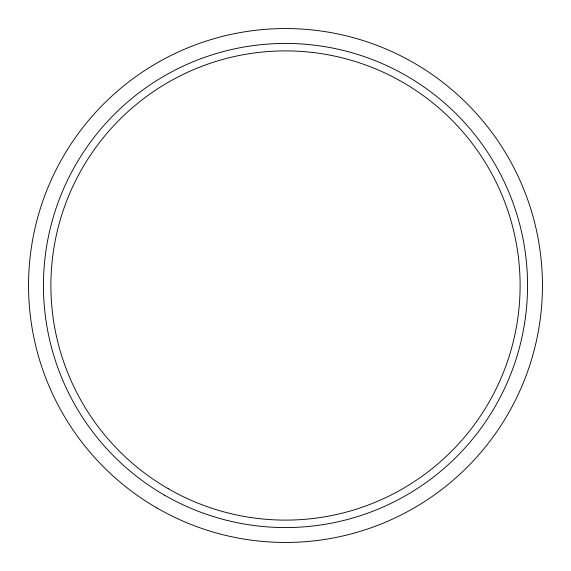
<?xml version="1.0" encoding="UTF-8"?>
<svg xmlns="http://www.w3.org/2000/svg" width="571" height="571" viewBox="0 0 571 571"><rect width="100%" height="100%" fill="white"/><g stroke="black" fill="none" stroke-linecap="round" stroke-linejoin="round"><path stroke-width="0.86" d="M157.025 508.026A256.95 256.95 0 0 0 542.45 285.5A256.95 256.95 0 0 0 157.025 62.974A256.95 256.95 0 0 0 157.025 508.026M168.195 488.676A234.61 234.61 0 0 0 520.11 285.5A234.61 234.61 0 0 0 168.195 82.324A234.61 234.61 0 0 0 168.195 488.676M164.469 495.128A242.054 242.054 0 0 0 527.554 285.5A242.054 242.054 0 0 0 164.469 75.872A242.054 242.054 0 0 0 164.469 495.128"/></g></svg>
